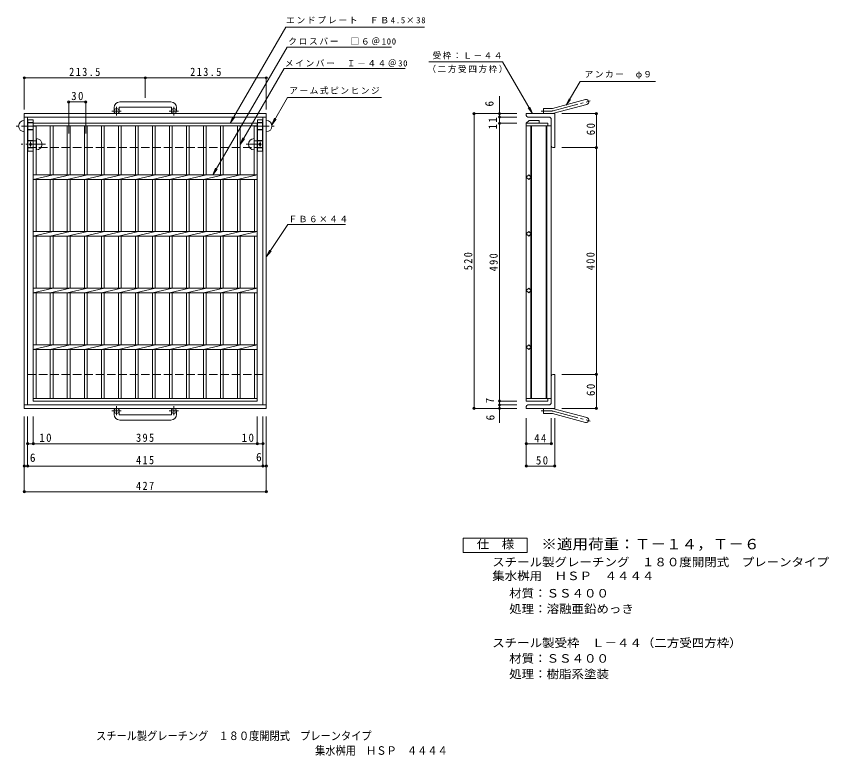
# Model space of a CAD drawing. Units: millimetres, scale not verified. Extents: x -567 to 866, y -688 to 617.
import ezdxf
from ezdxf.enums import TextEntityAlignment as Align

# ---------------------------------------------------------------- set-up
doc = ezdxf.new("R2010")
doc.units = ezdxf.units.MM
doc.header["$LTSCALE"] = 5
doc.header["$PDMODE"] = 32
doc.header["$PDSIZE"] = 4
for name, pattern in [('CHAIN1', [8, 5, -1, 1, -1]), ('CHAIN2', [12, 9, -1, 1, -1]), ('DASHED3', [4, 3, -1])]:
    doc.linetypes.add(name, pattern=pattern)
for name, color, linetype, lineweight in [('B-1', 2, 'Continuous', 9), ('B-2', 3, 'Continuous', 9), ('B-4', 7, 'Continuous', 9), ('B-5', 7, 'Continuous', 9), ('B-8', 3, 'Continuous', 9), ('F-4_F-4ﾚｲﾔ', 2, 'Continuous', 9)]:
    doc.layers.add(name, color=color, linetype=linetype, lineweight=lineweight)
doc.layers.add('F-5_F-5ﾚｲﾔ', color=2, linetype='Continuous')
doc.styles.add('ＭＳ ゴシック', font='')
doc.styles.get('ＭＳ ゴシック').set_extended_font_data('MS Gothic')

msp = doc.modelspace()

# ---------------------------------------------------------------- linework, layer by layer
at = {"layer": 'B-1'}
for p, q in [((-294.406, 465.891), (-384.405, 465.891)), ((378.826, 454.597), (437.016, 470.189)), ((381.155, 445.904), (439.346, 461.496)), ((-552.905, 445.291), (-125.905, 445.291)), ((-552.905, -74.71), (-552.905, 445.291)), ((-394.405, 455.891), (-394.405, 449.79)), ((-385.406, 455.891), (-385.406, 449.79)), ((-384.405, 456.891), (-294.405, 456.891)), ((-293.405, 455.891), (-293.405, 449.79)), ((-284.405, 455.891), (-284.405, 449.79)), ((-125.905, 445.291), (-125.905, -74.71)), ((332.681, 441.791), (332.681, 445.291)), ((382.681, 445.291), (332.681, 445.291)), ((362.681, 445.291), (362.681, 454.291)), ((376.496, 454.291), (362.681, 454.291)), ((382.681, 445.291), (382.681, 385.291)), ((-552.905, 439.291), (-125.905, 439.291)), ((-546.905, -68.71), (-546.905, 439.291)), ((-131.905, 439.291), (-131.905, -68.71)), ((372.681, 439.291), (335.181, 439.291)), ((376.681, 435.291), (376.681, 387.79)), ((379.181, 385.291), (382.681, 385.291)), ((376.681, -64.71), (376.681, -17.209)), ((379.181, -14.71), (382.681, -14.71)), ((382.681, -74.71), (382.681, -14.71)), ((-125.905, -68.71), (-552.905, -68.71)), ((332.681, -71.21), (332.681, -74.71)), ((372.681, -68.71), (335.181, -68.71)), ((-125.905, -74.71), (-552.905, -74.71)), ((-394.405, -85.31), (-394.405, -79.21)), ((-385.406, -85.31), (-385.406, -79.21)), ((-293.405, -85.31), (-293.405, -79.21)), ((-284.405, -85.31), (-284.405, -79.21)), ((382.681, -74.71), (332.681, -74.71)), ((362.681, -74.71), (362.681, -83.71)), ((376.496, -83.71), (362.681, -83.71)), ((378.826, -84.016), (437.016, -99.608)), ((381.155, -75.323), (439.346, -90.915)), ((-384.405, -86.31), (-294.405, -86.31)), ((-294.406, -95.31), (-384.405, -95.31))]:
    msp.add_line(p, q, dxfattribs=at)
at = {"layer": 'B-1', "linetype": 'CHAIN2'}
for p, q in [((379.99, 450.251), (445.157, 467.712)), ((376.496, 449.791), (358.876, 449.791)), ((376.496, -79.21), (358.876, -79.21)), ((379.99, -79.67), (445.157, -97.131))]:
    msp.add_line(p, q, dxfattribs=at)
at = {"layer": 'B-1', "linetype": 'CHAIN1'}
for p, q in [((-381.743, 449.79), (-398.15, 449.79)), ((-389.905, 441.683), (-389.905, 457.28)), ((-280.743, 449.79), (-297.149, 449.79)), ((-288.905, 441.683), (-288.905, 457.28)), ((-389.905, -71.102), (-389.905, -86.7)), ((-288.905, -71.102), (-288.905, -86.7)), ((-381.743, -79.21), (-398.15, -79.21)), ((-280.743, -79.21), (-297.149, -79.21))]:
    msp.add_line(p, q, dxfattribs=at)
at = {"layer": 'B-1', "linetype": 'DASHED3'}
for p, q in [((-546.905, 385.29), (-131.905, 385.29)), ((-131.905, -14.71), (-546.905, -14.71))]:
    msp.add_line(p, q, dxfattribs=at)
at = {"layer": 'B-1'}
for centre in [(-389.905, 449.79), (-288.906, 449.79), (-389.905, -79.21), (-288.906, -79.21)]:
    msp.add_circle(centre, 4.5, dxfattribs=at)
for centre, radius, start, end in [((-384.405, 455.891), 10, 90, 180), ((-294.406, 455.891), 10, 0, 90), ((438.181, 465.843), 4.5, 285.00014, 104.99991), ((-384.405, 455.891), 1, 90, 180), ((-294.405, 455.891), 1, 0, 90), ((376.496, 463.291), 9, 270, 285.00002), ((376.496, 463.291), 18, 270, 285), ((335.181, 441.791), 2.5, 180, 270), ((372.681, 435.291), 4, 0, 90), ((379.181, 387.79), 2.5, 180, 270), ((379.181, -17.209), 2.5, 90, 180), ((335.181, -71.21), 2.5, 90, 180), ((372.681, -64.71), 4, 270, 0), ((-384.405, -85.31), 10, 180, 270), ((-384.405, -85.31), 1, 180, 270), ((-294.406, -85.31), 10, 270, 0), ((-294.405, -85.31), 1, 270, 0), ((376.496, -92.71), 18, 75, 90), ((376.496, -92.71), 9, 74.99998, 90), ((438.181, -95.262), 4.5, 255.00009, 74.99986)]:
    msp.add_arc(centre, radius, start, end, dxfattribs=at)
at = {"layer": 'B-1', "linetype": 'CHAIN2'}
for centre, start, end in [((376.496, 463.291), 270, 284.99995), ((376.496, -92.71), 75.00005, 90)]:
    msp.add_arc(centre, 13.5, start, end, dxfattribs=at)
at = {"layer": 'B-2'}
for p, q in [((-536.905, 428.291), (-141.906, 428.291)), ((-536.905, -61.71), (-536.905, 428.291)), ((-536.905, 423.791), (-141.906, 423.791)), ((-531.905, 337.291), (-531.905, 423.791)), ((-506.905, 337.291), (-506.905, 423.791)), ((-501.905, 337.291), (-501.905, 423.791)), ((-476.905, 337.291), (-476.905, 423.791)), ((-471.905, 337.291), (-471.905, 423.791)), ((-446.905, 337.291), (-446.905, 423.791)), ((-441.905, 337.291), (-441.905, 423.791)), ((-416.905, 337.291), (-416.905, 423.791)), ((-411.905, 337.291), (-411.905, 423.791)), ((-386.905, 337.291), (-386.905, 423.791)), ((-381.905, 337.291), (-381.905, 423.791)), ((-356.905, 337.291), (-356.905, 423.791)), ((-351.905, 337.291), (-351.905, 423.791)), ((-326.905, 337.291), (-326.905, 423.791)), ((-321.905, 337.291), (-321.905, 423.791)), ((-296.905, 337.291), (-296.905, 423.791)), ((-291.906, 337.291), (-291.906, 423.791)), ((-266.905, 337.291), (-266.905, 423.791)), ((-261.906, 337.291), (-261.906, 423.791)), ((-236.906, 337.291), (-236.906, 423.791)), ((-231.906, 337.291), (-231.906, 423.791)), ((-206.906, 337.291), (-206.906, 423.791)), ((-201.906, 337.291), (-201.906, 423.791)), ((-176.906, 337.291), (-176.906, 423.791)), ((-171.906, 337.291), (-171.906, 423.791)), ((-147.105, 337.291), (-147.105, 423.791)), ((-141.906, -61.71), (-141.906, 428.291)), ((332.681, 428.291), (370.681, 428.291)), ((332.681, 428.291), (332.681, -61.71)), ((332.681, 423.791), (376.681, 423.791)), ((340.681, 423.791), (340.681, -57.21)), ((341.681, 423.791), (341.681, -57.21)), ((367.681, 423.791), (367.681, -57.21)), ((368.681, 423.791), (368.681, -57.21)), ((370.681, 428.291), (370.681, 423.791)), ((376.681, 423.791), (376.681, -57.21)), ((-536.905, 329.291), (-501.606, 337.291)), ((-141.906, 337.291), (-536.905, 337.291)), ((-506.905, 329.291), (-471.606, 337.291)), ((-476.905, 329.291), (-441.606, 337.291)), ((-446.905, 329.291), (-411.606, 337.291)), ((-416.905, 329.291), (-381.606, 337.291)), ((-386.905, 329.291), (-351.606, 337.291)), ((-356.905, 329.291), (-321.606, 337.291)), ((-326.905, 329.291), (-291.606, 337.291)), ((-296.905, 329.291), (-261.606, 337.291)), ((-266.905, 329.291), (-231.606, 337.291)), ((-236.906, 329.291), (-201.606, 337.291)), ((-206.906, 329.291), (-171.606, 337.291)), ((-176.906, 329.291), (-141.906, 337.223)), ((-141.906, 329.291), (-536.905, 329.291)), ((-531.905, 237.291), (-531.905, 329.291)), ((-506.905, 237.291), (-506.905, 329.291)), ((-501.905, 237.291), (-501.905, 329.291)), ((-476.905, 237.291), (-476.905, 329.291)), ((-471.905, 237.291), (-471.905, 329.291)), ((-446.905, 237.291), (-446.905, 329.291)), ((-441.905, 237.291), (-441.905, 329.291)), ((-416.905, 237.291), (-416.905, 329.291)), ((-411.905, 237.291), (-411.905, 329.291)), ((-386.905, 237.291), (-386.905, 329.291)), ((-381.905, 237.291), (-381.905, 329.291)), ((-356.905, 237.291), (-356.905, 329.291)), ((-351.905, 237.291), (-351.905, 329.291)), ((-326.905, 237.291), (-326.905, 329.291)), ((-321.905, 237.291), (-321.905, 329.291)), ((-296.905, 237.291), (-296.905, 329.291)), ((-291.906, 237.291), (-291.906, 329.291)), ((-266.905, 237.291), (-266.905, 329.291)), ((-261.906, 237.291), (-261.906, 329.291)), ((-236.906, 237.291), (-236.906, 329.291)), ((-231.906, 237.291), (-231.906, 329.291)), ((-206.906, 237.291), (-206.906, 329.291)), ((-201.906, 237.291), (-201.906, 329.291)), ((-176.906, 237.291), (-176.906, 329.291)), ((-171.906, 237.291), (-171.906, 329.291)), ((-146.906, 237.291), (-146.906, 329.291)), ((-536.905, 229.291), (-501.606, 237.291)), ((-536.905, 237.291), (-141.906, 237.291)), ((-506.905, 229.291), (-471.606, 237.291)), ((-476.905, 229.291), (-441.606, 237.291)), ((-446.905, 229.291), (-411.606, 237.291)), ((-416.905, 229.291), (-381.606, 237.291)), ((-386.905, 229.291), (-351.606, 237.291)), ((-356.905, 229.291), (-321.606, 237.291)), ((-326.905, 229.291), (-291.606, 237.291)), ((-296.905, 229.291), (-261.606, 237.291)), ((-266.905, 229.291), (-231.606, 237.291)), ((-236.906, 229.291), (-201.606, 237.291)), ((-206.906, 229.291), (-171.606, 237.291)), ((-176.906, 229.291), (-141.906, 237.223)), ((-536.905, 229.291), (-141.906, 229.291)), ((-531.905, 137.291), (-531.905, 229.291)), ((-506.905, 137.291), (-506.905, 229.291)), ((-501.905, 137.291), (-501.905, 229.291)), ((-476.905, 137.291), (-476.905, 229.291)), ((-471.905, 137.291), (-471.905, 229.291)), ((-446.905, 137.291), (-446.905, 229.291)), ((-441.905, 137.291), (-441.905, 229.291)), ((-416.905, 137.291), (-416.905, 229.291)), ((-411.905, 137.291), (-411.905, 229.291)), ((-386.905, 137.291), (-386.905, 229.291)), ((-381.905, 137.291), (-381.905, 229.291)), ((-356.905, 137.291), (-356.905, 229.291)), ((-351.905, 137.291), (-351.905, 229.291)), ((-326.905, 137.291), (-326.905, 229.291)), ((-321.905, 137.291), (-321.905, 229.291)), ((-296.905, 137.291), (-296.905, 229.291)), ((-291.906, 137.291), (-291.906, 229.291)), ((-266.905, 137.291), (-266.905, 229.291)), ((-261.906, 137.291), (-261.906, 229.291)), ((-236.906, 137.291), (-236.906, 229.291)), ((-231.906, 137.291), (-231.906, 229.291)), ((-206.906, 137.291), (-206.906, 229.291)), ((-201.906, 137.291), (-201.906, 229.291)), ((-176.906, 137.291), (-176.906, 229.291)), ((-171.906, 137.291), (-171.906, 229.291)), ((-146.906, 137.291), (-146.906, 229.291)), ((-536.905, 129.291), (-501.606, 137.291)), ((-536.905, 137.291), (-141.906, 137.291)), ((-536.905, 129.291), (-141.906, 129.291)), ((-531.905, 37.291), (-531.905, 129.291)), ((-506.905, 129.291), (-471.606, 137.291)), ((-506.905, 37.291), (-506.905, 129.291)), ((-501.905, 37.291), (-501.905, 129.291)), ((-476.905, 129.291), (-441.606, 137.291)), ((-476.905, 37.291), (-476.905, 129.291)), ((-471.905, 37.291), (-471.905, 129.291)), ((-446.905, 129.291), (-411.606, 137.291)), ((-446.905, 37.291), (-446.905, 129.291)), ((-441.905, 37.291), (-441.905, 129.291)), ((-416.905, 129.291), (-381.606, 137.291)), ((-416.905, 37.291), (-416.905, 129.291)), ((-411.905, 37.291), (-411.905, 129.291)), ((-386.905, 129.291), (-351.606, 137.291)), ((-386.905, 37.291), (-386.905, 129.291)), ((-381.905, 37.291), (-381.905, 129.291)), ((-356.905, 129.291), (-321.606, 137.291)), ((-356.905, 37.291), (-356.905, 129.291)), ((-351.905, 37.291), (-351.905, 129.291)), ((-326.905, 129.291), (-291.606, 137.291)), ((-326.905, 37.291), (-326.905, 129.291)), ((-321.905, 37.291), (-321.905, 129.291)), ((-296.905, 129.291), (-261.606, 137.291)), ((-296.905, 37.291), (-296.905, 129.291)), ((-291.906, 37.291), (-291.906, 129.291)), ((-266.905, 129.291), (-231.606, 137.291)), ((-266.905, 37.291), (-266.905, 129.291)), ((-261.906, 37.291), (-261.906, 129.291)), ((-236.906, 129.291), (-201.606, 137.291)), ((-236.906, 37.291), (-236.906, 129.291)), ((-231.906, 37.291), (-231.906, 129.291)), ((-206.906, 129.291), (-171.606, 137.291)), ((-206.906, 37.291), (-206.906, 129.291)), ((-201.906, 37.291), (-201.906, 129.291)), ((-176.906, 129.291), (-141.906, 137.223)), ((-176.906, 37.291), (-176.906, 129.291)), ((-171.906, 37.291), (-171.906, 129.291)), ((-146.906, 37.291), (-146.906, 129.291)), ((-536.905, 29.291), (-501.606, 37.291)), ((-141.906, 37.291), (-536.905, 37.291)), ((-141.906, 29.291), (-536.905, 29.291)), ((-531.905, -57.21), (-531.905, 29.291)), ((-506.905, 29.291), (-471.606, 37.291)), ((-506.905, 29.291), (-506.905, -57.21)), ((-501.905, 29.291), (-501.905, -57.21)), ((-476.905, 29.291), (-441.606, 37.291)), ((-476.905, 29.291), (-476.905, -57.21)), ((-471.905, 29.291), (-471.905, -57.21)), ((-446.905, 29.291), (-411.606, 37.291)), ((-446.905, 29.291), (-446.905, -57.21)), ((-441.905, 29.291), (-441.905, -57.21)), ((-416.905, 29.291), (-381.606, 37.291)), ((-416.905, 29.291), (-416.905, -57.21)), ((-411.905, 29.291), (-411.905, -57.21)), ((-386.905, 29.291), (-351.606, 37.291)), ((-386.905, 29.291), (-386.905, -57.21)), ((-381.905, 29.291), (-381.905, -57.21)), ((-356.905, 29.291), (-321.606, 37.291)), ((-356.905, 29.291), (-356.905, -57.21)), ((-351.905, 29.291), (-351.905, -57.21)), ((-326.905, 29.291), (-291.606, 37.291)), ((-326.905, 29.291), (-326.905, -57.21)), ((-321.905, 29.291), (-321.905, -57.21)), ((-296.905, 29.291), (-261.606, 37.291)), ((-296.905, 29.291), (-296.905, -57.21)), ((-291.906, 29.291), (-291.906, -57.21)), ((-266.905, 29.291), (-231.606, 37.291)), ((-266.905, 29.291), (-266.905, -57.21)), ((-261.906, 29.291), (-261.906, -57.21)), ((-236.906, 29.291), (-201.606, 37.291)), ((-236.906, 29.291), (-236.906, -57.21)), ((-231.906, 29.291), (-231.906, -57.21)), ((-206.906, 29.291), (-171.606, 37.291)), ((-206.906, 29.291), (-206.906, -57.21)), ((-201.906, 29.291), (-201.906, -57.21)), ((-176.906, 29.291), (-141.906, 37.223)), ((-176.906, 29.291), (-176.906, -57.21)), ((-171.906, 29.291), (-171.906, -57.21)), ((-146.906, 29.291), (-146.906, -57.21)), ((-141.906, -57.21), (-536.905, -57.21)), ((332.681, -57.21), (376.681, -57.21)), ((370.681, -61.71), (370.681, -57.21)), ((-141.906, -61.71), (-536.905, -61.71)), ((332.681, -61.71), (370.681, -61.71))]:
    msp.add_line(p, q, dxfattribs=at)
msp.add_lwpolyline([(332.681, 428.291), (337.771, 432.885), (355.122, 432.885), (355.122, 428.291)], dxfattribs=at)
for points in [[(341.166, 333.29), (336.924, 329.048), (332.681, 333.29), (336.924, 337.533)], [(341.166, 233.29), (336.924, 229.048), (332.681, 233.29), (336.924, 237.533)], [(341.166, 133.29), (336.924, 129.048), (332.681, 133.29), (336.924, 137.533)], [(341.166, 33.291), (336.924, 37.533), (332.681, 33.291), (336.924, 29.048)]]:
    msp.add_lwpolyline(points, close=True, dxfattribs=at)
at = {"layer": 'B-4'}
for p, q in [((-552.905, 452.791), (-552.905, 509.944)), ((-552.905, 508.444), (-221.906, 508.444)), ((-339.405, 473.391), (-339.405, 509.944)), ((-221.906, 508.444), (-125.905, 508.444)), ((-125.905, 452.791), (-125.905, 509.944)), ((285.354, 476.07), (285.354, 439.291)), ((-474.405, 409.953), (-474.405, 467.447)), ((-474.405, 465.947), (-444.405, 465.947)), ((-444.405, 409.953), (-444.405, 467.447)), ((315.892, 445.291), (239.083, 445.291)), ((240.583, 445.291), (240.583, -74.71)), ((395.519, 445.291), (457.83, 445.291)), ((456.33, 385.291), (456.33, 445.291)), ((315.892, 439.291), (283.854, 439.291)), ((285.354, 439.291), (285.354, 428.291)), ((315.892, 428.291), (283.854, 428.291)), ((285.354, 428.291), (285.354, -61.71)), ((395.519, 385.291), (457.83, 385.291)), ((456.33, -14.71), (456.33, 385.291)), ((395.519, -14.71), (457.83, -14.71)), ((456.33, -74.71), (456.33, -14.71)), ((315.892, -61.71), (283.854, -61.71)), ((315.892, -68.71), (283.854, -68.71)), ((285.354, -61.71), (285.354, -68.71)), ((285.354, -68.71), (285.354, -100.247)), ((315.892, -74.71), (239.083, -74.71)), ((395.519, -74.71), (457.83, -74.71)), ((-552.905, -89), (-552.905, -223.173)), ((-546.905, -89), (-546.905, -177.913)), ((-536.905, -89), (-536.905, -138.491)), ((-141.906, -89), (-141.906, -138.491)), ((-131.905, -89), (-131.905, -177.913)), ((-125.905, -89), (-125.905, -223.173)), ((332.681, -92.248), (332.681, -177.913)), ((376.681, -92.248), (376.681, -138.491)), ((382.681, -92.248), (382.681, -177.913)), ((-546.905, -136.991), (-534.405, -136.991)), ((-534.405, -136.991), (-144.406, -136.991)), ((-144.406, -136.991), (-131.905, -136.991)), ((332.681, -136.991), (376.681, -136.991)), ((332.681, -176.413), (382.681, -176.413)), ((-552.905, -221.673), (-125.905, -221.673))]:
    msp.add_line(p, q, dxfattribs=at)
msp.add_lwpolyline([(-552.905, -176.413), (-546.905, -176.413), (-131.905, -176.413), (-125.905, -176.413)], dxfattribs=at)
for p in [(-552.905, 508.444), (-339.405, 508.444), (-125.905, 508.444), (-474.405, 465.947), (-444.405, 465.947), (240.583, 445.291), (285.354, 445.291), (456.33, 445.291), (285.354, 439.291), (285.354, 428.291), (456.33, 385.291), (456.33, -14.71), (285.354, -61.71), (285.354, -68.71), (240.583, -74.71), (285.354, -74.71), (456.33, -74.71), (-546.905, -136.991), (-536.905, -136.991), (-141.906, -136.991), (-131.905, -136.991), (332.681, -136.991), (376.681, -136.991), (-552.905, -176.413), (-546.905, -176.413), (-131.905, -176.413), (-125.905, -176.413), (332.681, -176.413), (382.681, -176.413), (-552.905, -221.673), (-125.905, -221.673)]:
    msp.add_point(p, dxfattribs=at)
at = {"layer": 'B-5'}
for p, q in [((-91.331, 597.931), (153.234, 597.931)), ((-89.155, 562.664), (95.087, 562.664)), ((160.637, 536.468), (290.923, 536.468)), ((-94.688, 524.65), (119.207, 524.65)), ((427.412, 502.125), (560.608, 502.125)), ((-88.386, 473.965), (77.427, 473.965)), ((403.212, 460.035), (410.804, 469.965)), ((343.564, 445.291), (338.781, 456.839)), ((-189.582, 428.291), (-181.959, 438.197)), ((-116.216, 425.762), (-108.606, 435.679)), ((-171.906, 390.905), (-164.296, 400.822)), ((-220.338, 337.291), (-212.694, 347.181)), ((-88.228, 249.899), (13.99, 249.899)), ((-125.682, 193.28), (-117.416, 202.657))]:
    msp.add_line(p, q, dxfattribs=at)
for points in [[(-91.331, 597.931), (-189.582, 428.291), (-184.783, 439.833)], [(-89.155, 562.664), (-220.338, 337.291), (-215.514, 348.822)], [(290.923, 536.468), (343.564, 445.291), (335.955, 455.207)], [(-94.688, 524.65), (-171.906, 390.905), (-167.122, 402.454)], [(427.412, 502.125), (403.212, 460.035), (407.975, 471.592)], [(-88.386, 473.965), (-116.216, 425.762), (-111.432, 437.311)], [(-88.228, 249.899), (-125.682, 193.28), (-120.125, 204.477)]]:
    msp.add_lwpolyline(points, dxfattribs=at)
at = {"layer": 'B-8'}
for p, q in [((-537.405, 434.29), (-537.405, 379.29)), ((-141.405, 434.29), (-141.405, 379.29)), ((-546.405, 429.291), (-546.905, 429.291)), ((-546.405, 417.291), (-546.905, 417.291)), ((-132.405, 429.291), (-131.905, 429.291)), ((-132.405, 417.291), (-131.905, 417.291)), ((-531.405, 401.29), (-531.405, 381.291)), ((-147.405, 401.29), (-147.405, 381.291)), ((-537.405, 379.29), (-546.405, 379.29)), ((-141.405, 379.29), (-132.405, 379.29))]:
    msp.add_line(p, q, dxfattribs=at)
at = {"layer": 'B-8', "linetype": 'CHAIN1'}
for p, q in [((-532.746, 423.291), (-566.998, 423.291)), ((-146.065, 423.291), (-111.813, 423.291)), ((-515.337, 391.291), (-558.146, 391.291)), ((-541.905, 395.3), (-541.905, 387.119)), ((-161.474, 391.291), (-131.905, 391.291)), ((-136.905, 395.3), (-136.905, 387.119))]:
    msp.add_line(p, q, dxfattribs=at)
at = {"layer": 'B-8', "linetype": 'DASHED3'}
for p, q in [((-537.405, 429.791), (-546.405, 429.791)), ((-537.405, 429.291), (-546.405, 429.291)), ((-537.405, 417.291), (-546.405, 417.291)), ((-537.405, 416.791), (-546.405, 416.791)), ((-141.405, 429.791), (-132.405, 429.791)), ((-141.405, 429.291), (-132.405, 429.291)), ((-141.405, 417.291), (-132.405, 417.291)), ((-141.405, 416.791), (-132.405, 416.791)), ((-537.405, 397.791), (-546.405, 397.791)), ((-531.405, 397.291), (-546.405, 397.291)), ((-147.405, 397.291), (-132.405, 397.291)), ((-141.405, 397.791), (-132.405, 397.791)), ((-531.405, 385.29), (-546.405, 385.29)), ((-537.405, 384.79), (-546.405, 384.79)), ((-147.405, 385.29), (-132.405, 385.29)), ((-141.405, 384.79), (-132.405, 384.79))]:
    msp.add_line(p, q, dxfattribs=at)
at = {"layer": 'B-8'}
for points in [[(-537.405, 434.29), (-546.405, 434.29), (-546.405, 379.29)], [(-141.405, 434.29), (-132.405, 434.29), (-132.405, 379.29)]]:
    msp.add_lwpolyline(points, dxfattribs=at)
for centre in [(-541.905, 391.291), (-136.905, 391.291)]:
    msp.add_circle(centre, 2, dxfattribs=at)
for centre, start, end in [((-552.905, 423.291), 90, 270), ((-125.905, 423.291), 270, 90), ((-531.405, 391.291), 270, 90), ((-147.405, 391.291), 90, 270)]:
    msp.add_arc(centre, 10, start, end, dxfattribs=at)
at = {"layer": 'F-4_F-4ﾚｲﾔ'}
msp.add_lwpolyline([(221.517, -328.794), (221.517, -303.793), (334.016, -303.793), (334.016, -328.794)], close=True, dxfattribs=at)

# ---------------------------------------------------------------- texts
at = {"layer": 'B-4', "color": 2, "style": 'ＭＳ ゴシック'}
for s, p in [('6', (279.151, 457.755)), ('7', (279.995, -65.991)), ('6', (280.83, -96.059))]:
    msp.add_text(s, height=14.66, rotation=90, dxfattribs=at).set_placement(p, align=Align.BOTTOM_LEFT)
for p in [(-543.021, -173.386), (-144.01, -172.407)]:
    msp.add_text('6', height=14.66, dxfattribs=at).set_placement(p, align=Align.BOTTOM_LEFT)
at = {"layer": 'B-4', "color": 2, "char_height": 14.66, "attachment_point": 7, "style": 'ＭＳ ゴシック'}
for s, insert in [('\\T1.28;\\W0.9;213.5', (-473.655, 511.444)), ('\\T1.28;\\W0.9;213.5', (-260.155, 511.444)), ('\\T1.27;\\W0.95;30', (-470.03, 468.947)), ('\\T1.27;\\W0.95;10', (-526.319, -133.991)), ('\\T1.27;\\W0.9;395', (-355.655, -133.991)), ('\\T1.27;\\W0.95;10', (-169.306, -133.991)), ('\\T1.27;\\W0.95;44', (346.556, -134.491)), ('\\T1.27;\\W0.9;415', (-355.655, -173.413)), ('\\T1.27;\\W0.95;50', (349.556, -173.913)), ('\\T1.27;\\W0.9;427', (-355.655, -218.673))]:
    msp.add_mtext(s, dxfattribs=dict(at, insert=insert))
at = {"layer": 'B-4', "color": 2, "char_height": 14.66, "attachment_point": 7, "rotation": 90, "style": 'ＭＳ ゴシック'}
for s, insert in [('\\T1.27;\\W0.95;11', (280.718, 417.276)), ('\\T1.27;\\W0.95;60', (453.83, 407.166)), ('\\T1.27;\\W0.9;520', (237.583, 169.04)), ('\\T1.27;\\W0.9;490', (282.354, 167.041)), ('\\T1.27;\\W0.9;400', (453.33, 169.041)), ('\\T1.27;\\W0.95;60', (453.83, -52.835))]:
    msp.add_mtext(s, dxfattribs=dict(at, insert=insert))
at = {"layer": 'B-5', "char_height": 11, "attachment_point": 7, "style": 'ＭＳ ゴシック'}
for s, insert in [('\\T1.2;エンドプレート\u3000ＦＢ4.5×38', (-91.239, 603.957)), ('\\T1.19;クロスバー\u3000□６＠100', (-87.301, 566.102)), ('\\T1.17;受枠：Ｌ－４４', (167.188, 541.12)), ('\\T1.18;メインバー\u3000Ｉ－４４＠30', (-93.235, 527.432)), ('\\T1.17;（二方受四方枠）', (158.076, 516.922)), ('\\T1.17;アンカー\u3000φ９', (435.426, 506.254)), ('\\T1.17;アーム式ピンヒンジ', (-85.516, 479.146)), ('\\T1.17;ＦＢ６×４４', (-86.814, 253.532))]:
    msp.add_mtext(s, dxfattribs=dict(at, insert=insert))
at = {"layer": 'F-4_F-4ﾚｲﾔ', "style": 'ＭＳ ゴシック', "width": 1.1}
for s, p in [('仕\u3000様', (245.266, -326.294)), ('スチール製グレーチング\u3000１８０度開閉式\u3000プレーンタイプ', (272.561, -357.754)), ('集水桝用\u3000ＨＳＰ\u3000４４４４', (272.561, -382.127)), ('材質：ＳＳ４００', (302.417, -412.779)), ('処理：溶融亜鉛めっき', (302.417, -440.279)), ('スチール製受枠\u3000Ｌ－４４（二方受四方枠）', (272.562, -500.28)), ('材質：ＳＳ４００', (302.417, -527.78)), ('処理：樹脂系塗装', (302.417, -555.28))]:
    msp.add_text(s, height=14.66, dxfattribs=at).set_placement(p, align=Align.BOTTOM_LEFT)
at = {"layer": 'F-5_F-5ﾚｲﾔ', "color": 3, "style": 'ＭＳ ゴシック', "width": 1.1}
msp.add_text('※適用荷重：Ｔ－１４，Ｔ－６', height=18.33, dxfattribs=at).set_placement((359.016, -328.794), align=Align.BOTTOM_LEFT)
at = {"layer": 'F-5_F-5ﾚｲﾔ', "style": 'ＭＳ ゴシック', "width": 0.9}
for s, p in [('スチール製グレーチング\u3000１８０度開閉式\u3000プレーンタイプ', (-426.188, -664.293)), ('集水桝用\u3000ＨＳＰ\u3000４４４４', (-39.905, -690.26))]:
    msp.add_text(s, height=14.66, dxfattribs=at).set_placement(p, align=Align.BOTTOM_LEFT)

doc.saveas('drawing.dxf')
